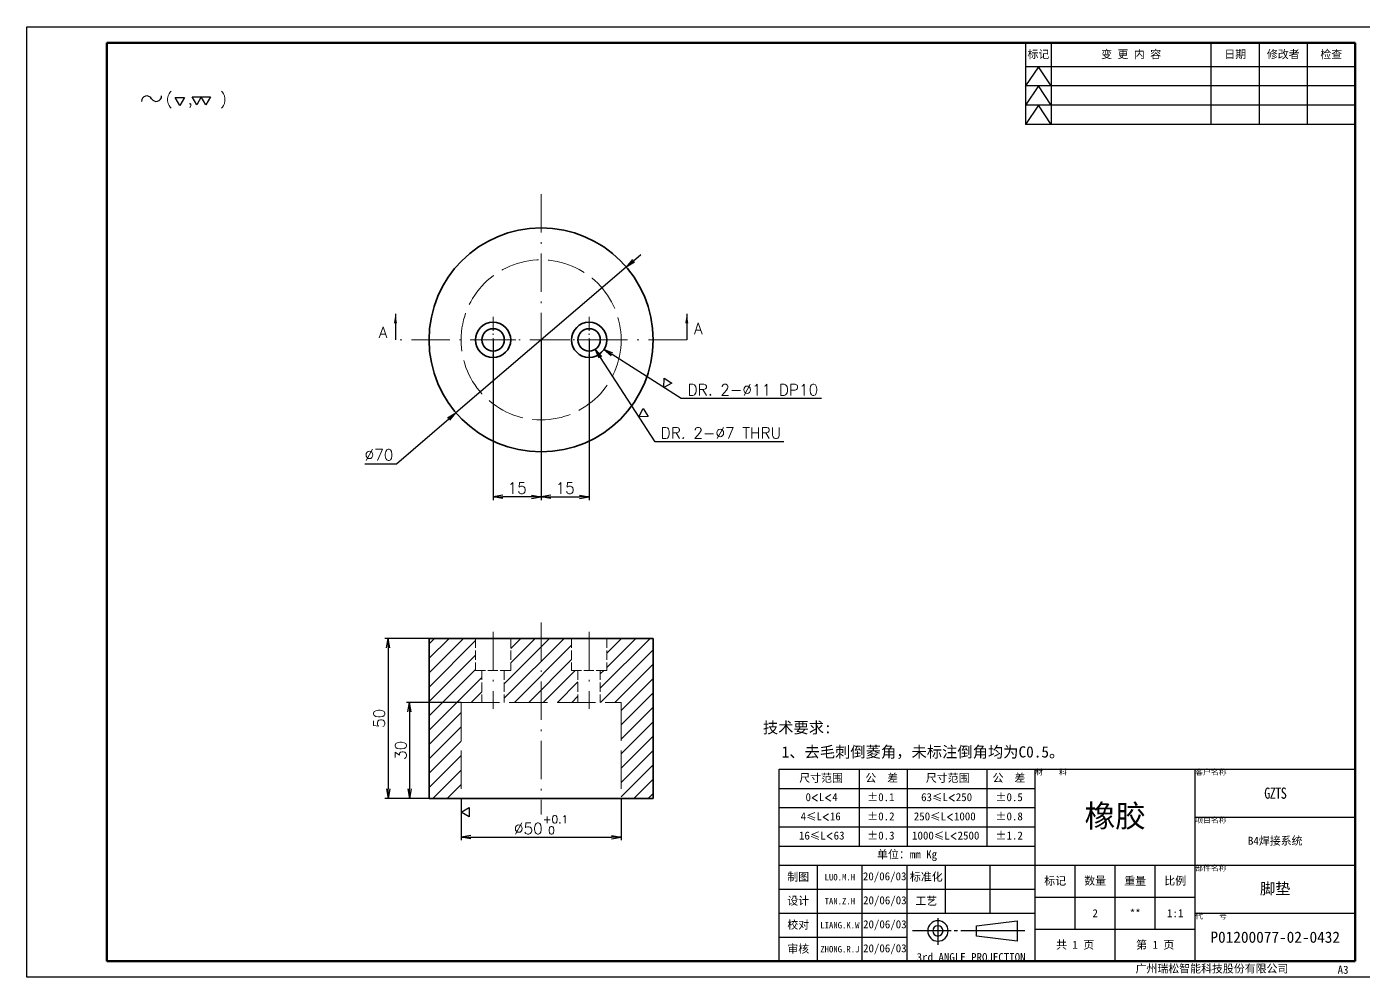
# Model space of a CAD drawing. Header units: millimetres. Extents: x -73083 to 81340, y -6859 to 6812.
# Drawn here: x 79549.9 to 79967.4, y -6859.1 to -6562.1 of the extents above; entities that cross this region are included whole.
import ezdxf

# ---------------------------------------------------------------- set-up
doc = ezdxf.new("R2010")
doc.units = ezdxf.units.MM
for name, pattern in [('AM_ISO02W050', [7.5, 6, -1.5]), ('AM_ISO08W050', [18, 12, -1.5, 3, -1.5]), ('CENTER-HOKUTO', [23, 20, -1, 1, -1]), ('DASHDOT', [18.5, 12, -3, 0.5, -3]), ('DASHED', [15, 12, -3])]:
    doc.linetypes.add(name, pattern=pattern)
doc.layers.add('A3', color=7, linetype='Continuous', plot=False)
for name, color, linetype, lineweight in [('AM_7', 2, 'AM_ISO08W050', 25), ('AM_HID', 1, 'AM_ISO02W050', 25), ('AM_VIS', 7, 'Continuous', 50), ('SOLID LINE', 7, 'Continuous', 30)]:
    doc.layers.add(name, color=color, linetype=linetype, lineweight=lineweight)
doc.layers.add('title_frame', color=7, linetype='Continuous')
doc.layers.add('word_dim', color=253, linetype='Continuous')
doc.styles.get("Standard").update_dxf_attribs({"font": 'romans.shx', "bigfont": 'bigfont.shx'})
doc.dimstyles.new('1-1', dxfattribs={"dimtxt": 3.5, "dimasz": 3, "dimexe": 1, "dimexo": 0, "dimgap": 1, "dimtad": 3, "dimdsep": 46, "dimtxsty": 'Standard', "dimblk1": 'OPEN', "dimblk2": 'OPEN', "dimsah": 1, "dimcen": 0, "dimclrd": 256, "dimclre": 256, "dimclrt": 3, "dimadec": 0, "dimazin": 0, "dimtfac": 1, "dimtmove": 0, "dimatfit": 3, "dimfxl": 0, "dimtolj": 1, "dimtzin": 0, "dimarcsym": 0})
doc.dimstyles.new('1-1$3', dxfattribs={"dimtxt": 3.5, "dimasz": 3, "dimexe": 1, "dimexo": 0, "dimgap": 1, "dimtad": 3, "dimtih": 1, "dimtoh": 1, "dimdsep": 46, "dimtxsty": 'Standard', "dimblk1": 'OPEN', "dimblk2": 'OPEN', "dimsah": 1, "dimcen": 0, "dimclrd": 256, "dimclre": 256, "dimclrt": 3, "dimazin": 2, "dimtfac": 1, "dimtmove": 0, "dimatfit": 3, "dimldrblk": 'OPEN', "dimfxl": 0, "dimtolj": 1, "dimlwd": -1, "dimlwe": -1, "dimarcsym": 0})

# ---------------------------------------------------------------- blocks, each defined once
blk = doc.blocks.new('_Open')
at = {"color": 0, "lineweight": -2}
for p, q in [((-1, 0.17), (0, 0)), ((-1, -0.17), (0, 0)), ((0, 0), (-1, 0))]:
    blk.add_line(p, q, dxfattribs=at)
blk = doc.blocks.new('*D2258')
at = {"layer": 'DEFPOINTS', "color": 0, "linetype": 'Continuous', "ltscale": 5}
for p in [(79675.54, -6753.2), (79662.73, -6803.2), (79675.54, -6803.2)]:
    blk.add_point(p, dxfattribs=at)
at = {"layer": 'word_dim', "linetype": 'Continuous', "lineweight": -2, "ltscale": 5}
for p, q in [((79675.54, -6753.2), (79661.73, -6753.2)), ((79662.73, -6756.2), (79662.73, -6800.2)), ((79675.54, -6803.2), (79661.73, -6803.2))]:
    blk.add_line(p, q, dxfattribs=at)
at = {"layer": 'word_dim', "linetype": 'Continuous', "lineweight": -2, "ltscale": 5, "xscale": 3, "yscale": 3, "zscale": 3}
for p, rotation in [((79662.73, -6753.2), 90), ((79662.73, -6803.2), 270)]:
    blk.add_blockref('_Open', p, dxfattribs=dict(at, rotation=rotation))
at = {"layer": 'word_dim', "color": 3, "linetype": 'Continuous', "ltscale": 5, "insert": (79659.98, -6778.2), "char_height": 3.5, "attachment_point": 5, "rotation": 90}
blk.add_mtext('\\A1;50', dxfattribs=at)
blk = doc.blocks.new('*D2259')
at = {"layer": 'DEFPOINTS', "color": 0, "linetype": 'Continuous', "ltscale": 5}
for p in [(79685.54, -6773.2), (79669.46, -6803.2), (79685.54, -6803.2)]:
    blk.add_point(p, dxfattribs=at)
at = {"layer": 'word_dim', "linetype": 'Continuous', "lineweight": -2, "ltscale": 5}
for p, q in [((79685.54, -6773.2), (79668.46, -6773.2)), ((79669.46, -6776.2), (79669.46, -6800.2)), ((79685.54, -6803.2), (79668.46, -6803.2))]:
    blk.add_line(p, q, dxfattribs=at)
at = {"layer": 'word_dim', "linetype": 'Continuous', "lineweight": -2, "ltscale": 5, "xscale": 3, "yscale": 3, "zscale": 3}
for p, rotation in [((79669.46, -6773.2), 90), ((79669.46, -6803.2), 270)]:
    blk.add_blockref('_Open', p, dxfattribs=dict(at, rotation=rotation))
at = {"layer": 'word_dim', "color": 3, "linetype": 'Continuous', "ltscale": 5, "insert": (79666.71, -6788.2), "char_height": 3.5, "attachment_point": 5, "rotation": 90}
blk.add_mtext('\\A1;30', dxfattribs=at)
blk = doc.blocks.new('*D2260')
at = {"layer": 'DEFPOINTS', "color": 0, "linetype": 'Continuous', "ltscale": 5}
for p in [(79685.54, -6803.2), (79735.54, -6803.2), (79735.54, -6815.3)]:
    blk.add_point(p, dxfattribs=at)
at = {"layer": 'word_dim', "linetype": 'Continuous', "lineweight": -2, "ltscale": 5}
for p, q in [((79685.54, -6803.2), (79685.54, -6816.3)), ((79735.54, -6803.2), (79735.54, -6816.3)), ((79688.54, -6815.3), (79732.54, -6815.3))]:
    blk.add_line(p, q, dxfattribs=at)
at = {"layer": 'word_dim', "linetype": 'Continuous', "lineweight": -2, "ltscale": 5, "xscale": 3, "yscale": 3, "zscale": 3, "rotation": 180}
blk.add_blockref('_Open', (79685.54, -6815.3), dxfattribs=at)
at = {"layer": 'word_dim', "linetype": 'Continuous', "lineweight": -2, "ltscale": 5, "xscale": 3, "yscale": 3, "zscale": 3}
blk.add_blockref('_Open', (79735.54, -6815.3), dxfattribs=at)
at = {"layer": 'word_dim', "color": 3, "linetype": 'Continuous', "ltscale": 5, "insert": (79710.54, -6811.44), "char_height": 3.5, "attachment_point": 5}
blk.add_mtext('%%C50{\\H2.450000;\\S+0.1^  0;}', dxfattribs=at)
blk = doc.blocks.new('shiage1')
at = {"layer": 'word_dim', "color": 3, "linetype": 'Continuous'}
for p, q in [((0, 0), (-1.44, 2.5)), ((-1.44, 2.5), (1.44, 2.5)), ((1.44, 2.5), (0, 0))]:
    blk.add_line(p, q, dxfattribs=at)
blk = doc.blocks.new('*D2261')
at = {"layer": 'DEFPOINTS', "color": 0, "linetype": 'Continuous', "ltscale": 5}
for p in [(79737.14, -6637.19), (79683.95, -6682.69)]:
    blk.add_point(p, dxfattribs=at)
at = {"layer": 'word_dim', "ltscale": 5}
for p, q in [((79739.42, -6635.24), (79741.7, -6633.29)), ((79737.14, -6637.19), (79683.95, -6682.69)), ((79665.32, -6698.62), (79681.67, -6684.64)), ((79655.49, -6698.62), (79665.32, -6698.62))]:
    blk.add_line(p, q, dxfattribs=at)
at = {"layer": 'word_dim', "linetype": 'Continuous', "ltscale": 5, "xscale": 3, "yscale": 3, "zscale": 3}
for p, rotation in [((79737.14, -6637.19), 220.5460735175828), ((79683.95, -6682.69), 40.54607351758282)]:
    blk.add_blockref('_Open', p, dxfattribs=dict(at, rotation=rotation))
at = {"layer": 'word_dim', "color": 3, "linetype": 'Continuous', "ltscale": 5, "insert": (79659.91, -6695.87), "char_height": 3.5, "attachment_point": 5}
blk.add_mtext('\\A1;∅70', dxfattribs=at)
blk = doc.blocks.new('*D2262')
at = {"layer": 'DEFPOINTS', "color": 0, "linetype": 'Continuous', "ltscale": 5}
for p in [(79723.64, -6657), (79727.44, -6662.88)]:
    blk.add_point(p, dxfattribs=at)
at = {"layer": 'word_dim', "ltscale": 5}
for p, q in [((79746.12, -6691.77), (79729.07, -6665.4)), ((79786.32, -6691.77), (79746.12, -6691.77))]:
    blk.add_line(p, q, dxfattribs=at)
at = {"layer": 'word_dim', "linetype": 'Continuous', "ltscale": 5, "xscale": 3, "yscale": 3, "zscale": 3, "rotation": 122.8804575717878}
blk.add_blockref('_Open', (79727.44, -6662.88), dxfattribs=at)
at = {"layer": 'word_dim', "color": 3, "linetype": 'Continuous', "ltscale": 5, "insert": (79766.72, -6689.02), "char_height": 3.5, "attachment_point": 5}
blk.add_mtext('\\A1;DR. 2-∅7 THRU', dxfattribs=at)
blk = doc.blocks.new('*D2263')
at = {"layer": 'DEFPOINTS', "color": 0, "linetype": 'Continuous', "ltscale": 5}
for p in [(79720.91, -6656.98), (79730.18, -6662.9)]:
    blk.add_point(p, dxfattribs=at)
at = {"layer": 'word_dim', "ltscale": 5}
for p, q in [((79754.28, -6678.27), (79732.71, -6664.51)), ((79798.15, -6678.27), (79754.28, -6678.27))]:
    blk.add_line(p, q, dxfattribs=at)
at = {"layer": 'word_dim', "linetype": 'Continuous', "ltscale": 5, "xscale": 3, "yscale": 3, "zscale": 3, "rotation": 147.4637045401418}
blk.add_blockref('_Open', (79730.18, -6662.9), dxfattribs=at)
at = {"layer": 'word_dim', "color": 3, "linetype": 'Continuous', "ltscale": 5, "insert": (79776.71, -6675.52), "char_height": 3.5, "attachment_point": 5}
blk.add_mtext('\\A1;DR. 2-∅11 DP10', dxfattribs=at)
blk = doc.blocks.new('*D2264')
at = {"layer": 'DEFPOINTS', "color": 0, "linetype": 'Continuous', "ltscale": 5}
for p in [(79695.54, -6659.94), (79710.54, -6659.94), (79695.54, -6708.99)]:
    blk.add_point(p, dxfattribs=at)
at = {"layer": 'word_dim', "linetype": 'Continuous', "lineweight": -2, "ltscale": 5}
for p, q in [((79695.54, -6659.94), (79695.54, -6709.99)), ((79710.54, -6659.94), (79710.54, -6709.99)), ((79707.54, -6708.99), (79698.54, -6708.99))]:
    blk.add_line(p, q, dxfattribs=at)
at = {"layer": 'word_dim', "linetype": 'Continuous', "lineweight": -2, "ltscale": 5, "xscale": 3, "yscale": 3, "zscale": 3, "rotation": 180}
blk.add_blockref('_Open', (79695.54, -6708.99), dxfattribs=at)
at = {"layer": 'word_dim', "linetype": 'Continuous', "lineweight": -2, "ltscale": 5, "xscale": 3, "yscale": 3, "zscale": 3}
blk.add_blockref('_Open', (79710.54, -6708.99), dxfattribs=at)
at = {"layer": 'word_dim', "color": 3, "linetype": 'Continuous', "ltscale": 5, "insert": (79703.04, -6706.24), "char_height": 3.5, "attachment_point": 5}
blk.add_mtext('\\A1;15', dxfattribs=at)
blk = doc.blocks.new('*D2265')
at = {"layer": 'DEFPOINTS', "color": 0, "linetype": 'Continuous', "ltscale": 5}
for p in [(79710.54, -6659.94), (79725.54, -6659.94), (79725.54, -6708.99)]:
    blk.add_point(p, dxfattribs=at)
at = {"layer": 'word_dim', "linetype": 'Continuous', "lineweight": -2, "ltscale": 5}
for p, q in [((79710.54, -6659.94), (79710.54, -6709.99)), ((79725.54, -6659.94), (79725.54, -6709.99)), ((79713.54, -6708.99), (79722.54, -6708.99))]:
    blk.add_line(p, q, dxfattribs=at)
at = {"layer": 'word_dim', "linetype": 'Continuous', "lineweight": -2, "ltscale": 5, "xscale": 3, "yscale": 3, "zscale": 3, "rotation": 180}
blk.add_blockref('_Open', (79710.54, -6708.99), dxfattribs=at)
at = {"layer": 'word_dim', "linetype": 'Continuous', "lineweight": -2, "ltscale": 5, "xscale": 3, "yscale": 3, "zscale": 3}
blk.add_blockref('_Open', (79725.54, -6708.99), dxfattribs=at)
at = {"layer": 'word_dim', "color": 3, "linetype": 'Continuous', "ltscale": 5, "insert": (79718.04, -6706.24), "char_height": 3.5, "attachment_point": 5}
blk.add_mtext('\\A1;15', dxfattribs=at)
blk = doc.blocks.new('shiage0')
at = {"layer": 'word_dim', "color": 3, "linetype": 'Continuous'}
for centre, start, end in [((1.69, 0), 30, 180), ((4.61, 1.69), 210, 0)]:
    blk.add_arc(centre, 1.69, start, end, dxfattribs=at)
blk = doc.blocks.new('11')
at = {"layer": 'title_frame', "color": 3, "linetype": 'Continuous'}
for points in [[(15.1, 3.38), (13.66, 5.88), (16.55, 5.88)], [(20.38, 3.57), (18.93, 6.07), (24.71, 6.07), (23.27, 3.57), (21.82, 6.07)]]:
    blk.add_lwpolyline(points, close=True, dxfattribs=at)
blk.add_blockref('shiage0', (3.13, 4.67), dxfattribs=at)
blk.add_text('(  ,   )', height=3.5, dxfattribs=at).set_placement((10.71, 3.7))

msp = doc.modelspace()

# ---------------------------------------------------------------- hatches: boundary and pattern name
at = {"layer": 'word_dim', "linetype": 'Continuous', "ltscale": 5}
h = msp.add_hatch(dxfattribs=at)
h.set_pattern_fill('ANSI31', color=256, style=0)
h.set_pattern_definition([(45, (33548.257, -13777.7), (-2.24506403, 2.24506403), [])])
h.paths.add_polyline_path([(79710.54224, -6753.19926), (79701.04224, -6753.19926), (79701.04224, -6763.19926), (79700.36841, -6763.19926), (79699.04224, -6763.19926), (79699.04224, -6773.19926), (79710.54224, -6773.19926)])
h.paths.add_polyline_path([(79745.54224, -6753.19926), (79731.04224, -6753.19926), (79731.04224, -6763.19926), (79730.36841, -6763.19926), (79729.04224, -6763.19926), (79729.04224, -6773.19926), (79735.54224, -6773.19926), (79735.54224, -6803.19926), (79745.54224, -6803.19926)])
h.paths.add_polyline_path([(79722.04224, -6763.19926), (79720.04224, -6763.19926), (79720.04224, -6753.19926), (79710.54224, -6753.19926), (79710.54224, -6773.19926), (79722.04224, -6773.19926)])
h.paths.add_polyline_path([(79692.04224, -6763.19926), (79690.04224, -6763.19926), (79690.04224, -6753.19926), (79675.54224, -6753.19926), (79675.54224, -6803.19926), (79685.54224, -6803.19926), (79685.54224, -6773.19926), (79692.04224, -6773.19926)])

# ---------------------------------------------------------------- linework, layer by layer
at = {"color": 7, "lineweight": 35}
for p, q in [((79675.54224, -6753.19926), (79745.54224, -6753.19926)), ((79675.54224, -6753.19926), (79675.54224, -6803.19926)), ((79745.54224, -6753.19926), (79745.54224, -6803.19926)), ((79675.54224, -6803.19926), (79745.54224, -6803.19926))]:
    msp.add_line(p, q, dxfattribs=at)
for centre, radius in [((79710.54224, -6659.93769), 35), ((79695.54224, -6659.93769), 5.5), ((79725.54224, -6659.93769), 5.5), ((79695.54224, -6659.93769), 3.5), ((79725.54224, -6659.93769), 3.5)]:
    msp.add_circle(centre, radius, dxfattribs=at)
at = {"layer": 'A3', "linetype": 'Continuous'}
msp.add_lwpolyline([(79549.86435, -6562.09132), (79969.86435, -6562.09132), (79969.86435, -6859.09132), (79549.86435, -6859.09132)], close=True, dxfattribs=at)
at = {"layer": 'AM_7', "linetype": 'DASHDOT', "lineweight": 13}
for p, q in [((79710.54224, -6614.43769), (79710.54224, -6705.43769)), ((79756.04224, -6659.93769), (79665.04224, -6659.93769)), ((79710.54224, -6748.19926), (79710.54224, -6808.19974)), ((79695.54224, -6751.19926), (79695.54224, -6775.19974)), ((79725.54224, -6751.19926), (79725.54224, -6775.19974))]:
    msp.add_line(p, q, dxfattribs=at)
at = {"layer": 'AM_7', "linetype": 'DASHDOT', "lineweight": 13, "ltscale": 0.357495}
for p, q in [((79695.54224, -6652.78779), (79695.54224, -6667.08759)), ((79725.54224, -6652.78779), (79725.54224, -6667.08759))]:
    msp.add_line(p, q, dxfattribs=at)
at = {"layer": 'AM_7', "linetype": 'DASHDOT', "lineweight": 13, "ltscale": 0.357422}
for p, q in [((79702.69068, -6659.93769), (79688.3938, -6659.93769)), ((79732.69068, -6659.93769), (79718.3938, -6659.93769))]:
    msp.add_line(p, q, dxfattribs=at)
at = {"layer": 'AM_HID', "linetype": 'DASHED', "lineweight": 13, "ltscale": 0.25}
for p, q in [((79690.04224, -6753.19926), (79690.04224, -6763.19926)), ((79701.04224, -6753.19926), (79701.04224, -6763.19926)), ((79720.04224, -6753.19926), (79720.04224, -6763.19926)), ((79731.04224, -6753.19926), (79731.04224, -6763.19926)), ((79692.04224, -6763.19926), (79692.04224, -6773.19926)), ((79699.04224, -6763.19926), (79699.04224, -6773.19926)), ((79722.04224, -6763.19926), (79722.04224, -6773.19926)), ((79729.04224, -6763.19926), (79729.04224, -6773.19926))]:
    msp.add_line(p, q, dxfattribs=at)
at = {"layer": 'AM_HID', "linetype": 'DASHED', "lineweight": 13, "ltscale": 0.258203}
for p, q in [((79690.04224, -6763.19926), (79700.37037, -6763.19926)), ((79720.04224, -6763.19926), (79730.37037, -6763.19926))]:
    msp.add_line(p, q, dxfattribs=at)
at = {"layer": 'AM_HID', "linetype": 'DASHED', "lineweight": 13, "ltscale": 0.016797}
for p, q in [((79701.04224, -6763.19926), (79700.37037, -6763.19926)), ((79730.37037, -6763.19926), (79731.04224, -6763.19926))]:
    msp.add_line(p, q, dxfattribs=at)
at = {"layer": 'AM_HID', "linetype": 'DASHED', "lineweight": 13}
for p, q in [((79685.54224, -6773.19926), (79735.54224, -6773.19926)), ((79685.54224, -6773.19926), (79685.54224, -6803.19926)), ((79735.54224, -6773.19926), (79735.54224, -6803.19926))]:
    msp.add_line(p, q, dxfattribs=at)
msp.add_circle((79710.54224, -6659.93769), 25, dxfattribs=at)
at = {"layer": 'AM_VIS', "linetype": 'Continuous'}
for p, q in [((79964.86435, -6567.09132), (79574.86435, -6567.09132)), ((79574.86435, -6854.09132), (79574.86435, -6567.09132)), ((79964.86435, -6854.09132), (79964.86435, -6567.09132)), ((79964.86435, -6854.09132), (79574.86435, -6854.09132))]:
    msp.add_line(p, q, dxfattribs=at)
at = {"layer": 'title_frame', "linetype": 'Continuous'}
for p, q in [((79861.86435, -6567.09132), (79861.86435, -6592.59132)), ((79869.86435, -6567.09132), (79869.86435, -6592.59132)), ((79919.86435, -6592.59132), (79919.86435, -6567.09132)), ((79934.86435, -6567.09132), (79934.86435, -6592.59132)), ((79949.86435, -6567.09132), (79949.86435, -6592.59132)), ((79964.86435, -6592.59132), (79964.86435, -6567.09132)), ((79964.86435, -6574.59132), (79861.86435, -6574.59132)), ((79865.86435, -6574.59132), (79861.86435, -6580.59132)), ((79869.86435, -6580.59132), (79865.86435, -6574.59132)), ((79964.86435, -6580.59132), (79861.86435, -6580.59132)), ((79865.86435, -6580.59132), (79861.86435, -6586.59132)), ((79869.86435, -6586.59132), (79865.86435, -6580.59132)), ((79964.86435, -6586.59132), (79861.86435, -6586.59132)), ((79865.86435, -6586.59132), (79861.86435, -6592.59132)), ((79869.86435, -6592.59132), (79865.86435, -6586.59132)), ((79964.86435, -6592.59132), (79861.86435, -6592.59132)), ((79784.86435, -6794.09132), (79964.86435, -6794.09132)), ((79784.86435, -6854.09132), (79784.86435, -6794.09132)), ((79809.86435, -6794.09132), (79809.86435, -6818.09132)), ((79824.86435, -6794.09132), (79824.86435, -6818.09132)), ((79849.86435, -6818.09132), (79849.86435, -6794.09132)), ((79864.86435, -6854.09132), (79864.86435, -6794.09132)), ((79914.86435, -6854.09132), (79914.86435, -6794.09132)), ((79964.86435, -6854.09132), (79964.86435, -6794.09132)), ((79784.86435, -6800.09132), (79864.86435, -6800.09132)), ((79784.86435, -6806.09132), (79864.86435, -6806.09132)), ((79914.86435, -6809.09132), (79964.86435, -6809.09132)), ((79784.86435, -6812.09132), (79864.86435, -6812.09132)), ((79784.86435, -6818.09132), (79864.86435, -6818.09132)), ((79784.86435, -6824.09132), (79964.86435, -6824.09132)), ((79796.86435, -6854.09132), (79796.86435, -6824.09132)), ((79810.86435, -6854.09132), (79810.86435, -6824.09132)), ((79810.86435, -6854.09132), (79810.86435, -6824.09132)), ((79810.86435, -6854.09132), (79810.86435, -6824.09132)), ((79824.86435, -6854.09132), (79824.86435, -6824.09132)), ((79836.86435, -6839.09132), (79836.86435, -6824.09132)), ((79850.86435, -6839.09132), (79850.86435, -6824.09132)), ((79877.36435, -6844.09132), (79877.36435, -6824.09132)), ((79889.86435, -6854.09132), (79889.86435, -6824.09132)), ((79902.36435, -6844.09132), (79902.36435, -6824.09132)), ((79784.86435, -6831.59132), (79864.86435, -6831.59132)), ((79864.86435, -6834.09132), (79914.86435, -6834.09132)), ((79784.86435, -6839.09132), (79864.86435, -6839.09132)), ((79914.86435, -6839.09132), (79964.86435, -6839.09132)), ((79784.86435, -6846.59132), (79824.86435, -6846.59132)), ((79864.86435, -6844.09132), (79914.86435, -6844.09132)), ((79784.86435, -6854.09132), (79964.86435, -6854.09132)), ((79784.86435, -6854.09132), (79964.86435, -6854.09132))]:
    msp.add_line(p, q, dxfattribs=at)
at = {"layer": 'title_frame', "color": 2, "linetype": 'CENTER-HOKUTO'}
for p, q in [((79834.49883, -6840.6729), (79834.49883, -6848.9417)), ((79861.60443, -6844.6089), (79826.59643, -6844.6089))]:
    msp.add_line(p, q, dxfattribs=at)
at = {"layer": 'title_frame', "color": 3, "linetype": 'Continuous'}
for p, q in [((79846.49883, -6843.0089), (79859.29883, -6841.4089)), ((79859.29883, -6841.4089), (79859.29883, -6847.8089)), ((79846.49883, -6846.2089), (79846.49883, -6843.0089)), ((79859.29883, -6847.8089), (79846.49883, -6846.2089))]:
    msp.add_line(p, q, dxfattribs=at)
for radius in [3.2, 1.6]:
    msp.add_arc((79834.49883, -6844.6089), radius, 0, 359.9893827, dxfattribs=at)

# ---------------------------------------------------------------- block references
at = {"layer": 'word_dim', "color": 3, "linetype": 'Continuous', "ltscale": 5}
msp.add_blockref('11', (79582.57818, -6590.09231), dxfattribs=at)
for p, rotation in [((79748.83133, -6674.79523), 327.4637045403579), ((79741.08272, -6683.9776), 302.8804575711339), ((79685.54224, -6807.47894), 270)]:
    msp.add_blockref('shiage1', p, dxfattribs=dict(at, rotation=rotation))

# ---------------------------------------------------------------- texts
at = {"layer": 'SOLID LINE', "ltscale": 0.5}
for s, insert, char_height, width, attachment_point in [('\\pt15;{\\fSimHei|b0|i0|c134|p2;\\C3;标记}', (79865.86435, -6570.84132), 2.5, 8, 5), ('\\pt15;{\\fSimHei|b0|i0|c134|p2;\\C3;变 更 内 容}', (79894.86435, -6570.84132), 2.5, 50, 5), ('\\pt15;{\\fSimHei|b0|i0|c134|p2;\\C3;日期}', (79927.36435, -6570.84132), 2.5, 15, 5), ('\\pt15;{\\fSimHei|b0|i0|c134|p2;\\C3;修改者}', (79942.36435, -6570.84132), 2.5, 15, 5), ('\\pt15;{\\fSimHei|b0|i0|c134|p2;\\C3;检查}', (79957.36435, -6570.84132), 2.5, 15, 5), ('\\pt21;{\\fSimHei|b0|i0|c134|p2;\\C3;技术要求:}', (79779.83212, -6779.34925), 3.5, 30.060526, 1), ('\\pt21;{\\fSimHei|b0|i0|c134|p2;\\C3;\\P1、去毛刺倒菱角，未标注倒角均为C0.5。}', (79785.68144, -6781.09046), 3.5, 111.5909352, 1), ('\\pt15;{\\fSimHei|b0|i0|c134|p2;\\C3;尺寸范围}', (79791.18431, -6795.56238), 2.5, 45.3015188, 1), ('\\pt15;{\\fSimHei|b0|i0|c134|p2;\\C3;公  差}', (79811.83805, -6795.56238), 2.5, 45.3015188, 1), ('\\pt15;{\\fSimHei|b0|i0|c134|p2;\\C3;尺寸范围}', (79830.73176, -6795.56238), 2.5, 45.3015188, 1), ('\\pt15;{\\fSimHei|b0|i0|c134|p2;\\C3;公  差}', (79851.57041, -6795.56238), 2.5, 45.3015188, 1), ('{\\fSimHei|b0|i0|c134|p2;\\C3;材    料}', (79864.86435, -6794.09132), 1.75, 50, 1), ('\\pt10.5;{\\fSimHei|b0|i0|c134|p2;\\C3;客户名称}', (79914.86435, -6794.09132), 1.75, 50, 1), ('{\\fSimHei|b0|i0|c134|p2;\\W0.8;\\T0.9;\\C3;GZTS}', (79939.86435, -6801.59132), 3.5, 50, 5), ('\\pt15;{\\fSimHei|b0|i0|c134|p2;\\C3;0\\Fromans,bigfont|c134;\\H0.9583x;<\\fSimHei|b0|i0|c134|p2;\\H1.044x;L\\Fromans,bigfont|c134;\\H0.9583x;<\\fSimHei|b0|i0|c134|p2;\\H1.044x;4}', (79793.14488, -6801.56238), 2.5, 45.3015188, 1), ('\\pt15;{\\fSimHei|b0|i0|c134|p2;\\C3;%%P0.1}', (79812.44669, -6801.56238), 2.5, 45.3015188, 1), ('\\pt15;{\\fSimHei|b0|i0|c134|p2;\\C3;63\\H0.9583x;≤\\H1.044x;L\\Fromans,bigfont|c134;\\H0.9579x;<\\fSimHei|b0|i0|c134|p2;\\H1.044x;250}', (79829.24803, -6801.56238), 2.5, 45.3015188, 1), ('\\pt15;{\\fSimHei|b0|i0|c134|p2;\\C3;%%P0.5}', (79852.51701, -6801.56238), 2.5, 45.3015188, 1), ('\\pt42;{\\fSimHei|b0|i0|c134|p2;\\C3;橡胶}', (79889.86435, -6809.09132), 7, 50, 5), ('\\pt15;{\\fSimHei|b0|i0|c134|p2;\\C3;4\\H0.9583x;≤\\H1.043x;L\\Fromans,bigfont|c134;\\H0.9588x;<\\fSimHei|b0|i0|c134|p2;\\H1.043x;16}', (79791.61086, -6807.56238), 2.5, 45.3015188, 1), ('\\pt15;{\\fSimHei|b0|i0|c134|p2;\\C3;%%P0.2}', (79812.44669, -6807.56238), 2.5, 45.3015188, 1), ('\\pt15;{\\fSimHei|b0|i0|c134|p2;\\C3;250\\H0.9583x;≤\\H1.044x;L\\Fromans,bigfont|c134;\\H0.9579x;<\\fSimHei|b0|i0|c134|p2;\\H1.044x;1000}', (79826.96539, -6807.56238), 2.5, 45.3015188, 1), ('\\pt15;{\\fSimHei|b0|i0|c134|p2;\\C3;%%P0.8}', (79852.51701, -6807.56238), 2.5, 45.3015188, 1), ('\\pt10.5;{\\fSimHei|b0|i0|c134|p2;\\C3;项目名称}', (79914.86435, -6809.09132), 1.75, 50, 1), ('\\pt15;{\\fSimHei|b0|i0|c134|p2;\\C3;16\\H0.9583x;≤\\H1.044x;L\\Fromans,bigfont|c134;\\H0.9579x;<\\fSimHei|b0|i0|c134|p2;\\H1.044x;63}', (79791.09581, -6813.56238), 2.5, 45.3015188, 1), ('\\pt15;{\\fSimHei|b0|i0|c134|p2;\\C3;%%P0.3}', (79812.44669, -6813.56238), 2.5, 45.3015188, 1), ('\\pt15;{\\fSimHei|b0|i0|c134|p2;\\C3;%%P1.2}', (79852.51701, -6813.56238), 2.5, 45.3015188, 1), ('{\\fSimHei|b0|i0|c134|p2;\\C3;B4焊接系统}', (79939.86435, -6816.59132), 2.5, 50, 5), ('\\pt15;{\\fSimHei|b0|i0|c134|p2;\\C3;单位：mm Kg}', (79824.86435, -6821.09132), 2.5, 80, 5), ('\\pt15;{\\fSimHei|b0|i0|c134|p2;\\C3;制图}', (79790.86435, -6827.84132), 2.5, 12, 5), ('\\pt60;{\\fSimHei|b0|i0|c134|p2;\\C3;20/06/03}', (79817.86435, -6827.84132), 2.5, 14, 5), ('\\pt15;{\\fSimHei|b0|i0|c134|p2;\\C3;标准化}', (79830.86435, -6827.84132), 2.5, 12, 5), ('\\pt10.5;{\\fSimHei|b0|i0|c134|p2;\\C3;部件名称}', (79914.86435, -6824.09132), 1.75, 50, 1), ('\\pt288;{\\fSimHei|b0|i0|c134|p2;\\H0.8x;\\C3;LUO.M.H}', (79803.86435, -6827.84132), 2.5, 14, 5), ('\\pt15;{\\fSimHei|b0|i0|c134|p2;\\C3;标记}', (79871.11435, -6829.09132), 2.5, 12.5, 5), ('\\pt15;{\\fSimHei|b0|i0|c134|p2;\\C3;数量}', (79883.61435, -6829.09132), 2.5, 12.5, 5), ('\\pt15;{\\fSimHei|b0|i0|c134|p2;\\C3;重量}', (79896.11435, -6829.09132), 2.5, 12.5, 5), ('\\pt15;{\\fSimHei|b0|i0|c134|p2;\\C3;比例}', (79908.61435, -6829.09132), 2.5, 12.5, 5), ('{\\fSimHei|b0|i0|c134|p2;\\C3;脚垫}', (79939.86435, -6831.59132), 3.5, 50, 5), ('\\pt15;{\\fSimHei|b0|i0|c134|p2;\\C3;设计}', (79790.86435, -6835.34132), 2.5, 12, 5), ('\\pt288;{\\fSimHei|b0|i0|c134|p2;\\H0.8x;\\C3;TAN.Z.H}', (79803.86435, -6835.34132), 2.5, 14, 5), ('\\pt60;{\\fSimHei|b0|i0|c134|p2;\\C3;20/06/03}', (79817.91498, -6835.34132), 2.5, 13.8987286, 5), ('\\pt15;{\\fSimHei|b0|i0|c134|p2;\\C3;工艺}', (79830.86435, -6835.34132), 2.5, 12, 5), ('\\pt15;{\\fSimHei|b0|i0|c134|p2;\\C3;2}', (79883.61435, -6839.09132), 2.5, 12.5, 5), ('\\pt15;{\\fSimHei|b0|i0|c134|p2;\\C3;**}', (79896.11435, -6839.09132), 2.5, 12.5, 5), ('\\pt15;{\\fSimHei|b0|i0|c134|p2;\\C3;1:1}', (79908.61435, -6839.09132), 2.5, 12.5, 5), ('\\pt15;{\\fSimHei|b0|i0|c134|p2;\\C3;校对}', (79790.86435, -6842.84132), 2.5, 12, 5), ('\\pt288;{\\fSimHei|b0|i0|c134|p2;\\H0.8x;\\C3;LIANG.K.W}', (79803.86435, -6842.84132), 2.5, 14, 5), ('\\pt60;{\\fSimHei|b0|i0|c134|p2;\\C3;20/06/03}', (79817.91498, -6842.84132), 2.5, 13.8987286, 5), ('\\pt10.5;{\\fSimHei|b0|i0|c134|p2;\\C3;代    号}', (79914.86435, -6839.09132), 1.75, 50, 1), ('{\\fSimHei|b0|i0|c134|p2;\\C3;P01200077-02-0432}', (79939.86435, -6846.59132), 3.5, 50, 5), ('\\pt15;{\\fSimHei|b0|i0|c134|p2;\\C3;审核}', (79790.86435, -6850.34132), 2.5, 12, 5), ('\\pt288;{\\fSimHei|b0|i0|c134|p2;\\H0.8x;\\C3;ZHONG.R.J}', (79803.86435, -6850.34132), 2.5, 14, 5), ('\\pt60;{\\fSimHei|b0|i0|c134|p2;\\C3;20/06/03}', (79817.91498, -6850.34132), 2.5, 13.8987286, 5), ('\\pt15;{\\fSimHei|b0|i0|c134|p2;\\C3;共 1 页}', (79877.36435, -6849.09132), 2.5, 25, 5), ('\\pt15;{\\fSimHei|b0|i0|c134|p2;\\C3;第 1 页}', (79902.36435, -6849.09132), 2.5, 25, 5), ('{\\fSimHei|b0|i0|c134|p2;\\C3;3rd ANGLE PROJECTION}', (79844.86435, -6854.09132), 2.5, 40, 8), ('\\pt15;{\\fSimHei|b0|i0|c134|p2;\\C3;广州瑞松智能科技股份有限公司}', (79896.23296, -6855.1268), 2.5, 78.5618081, 1), ('\\pt15;{\\fSimHei|b0|i0|c134|p2;\\C3;A3}', (79959.35322, -6855.48873), 2.5, 78.5618081, 1)]:
    msp.add_mtext(s, dxfattribs=dict(at, insert=insert, char_height=char_height, width=width, attachment_point=attachment_point))
at = {"layer": 'SOLID LINE', "ltscale": 0.5, "insert": (79826.41669, -6813.56238), "char_height": 2.5, "width": 45.3015188, "attachment_point": 1, "line_spacing_factor": 0.72}
msp.add_mtext('\\pt15;{\\fSimHei|b0|i0|c134|p2;\\C3;1000\\H0.9583x;≤\\H1.044x;L\\Fromans,bigfont|c134;\\H0.9579x;<\\fSimHei|b0|i0|c134|p2;\\H1.044x;2500}', dxfattribs=at)
at = {"layer": 'word_dim', "linetype": 'Continuous', "ltscale": 5, "char_height": 3.5, "width": 7.4314171, "attachment_point": 1}
for insert in [(79758.25622, -6654.60688), (79659.84072, -6655.82509)]:
    msp.add_mtext('A', dxfattribs=dict(at, insert=insert))

# ---------------------------------------------------------------- dimensions: what is measured, and where the dimension line sits
at = {"layer": 'word_dim', "linetype": 'Continuous', "ltscale": 5}
dim = msp.add_diameter_dim_2p(p1=(79737.13816, -6637.18562), p2=(79683.94632, -6682.68977), dimstyle='1-1$3', dxfattribs=at)
dim.commit()
dim.dimension.update_dxf_attribs({"geometry": '*D2261', "text_midpoint": (79659.90512, -6698.62254), "dimtype": 163})
for p1, p2, text, picture, middle in [((79720.90546, -6656.97961), (79730.17902, -6662.89578), 'DR. 2-<> DP10', '*D2263', (79776.71185, -6678.27032)), ((79723.64213, -6656.99837), (79727.44235, -6662.87701), 'DR. 2-<> THRU', '*D2262', (79766.72026, -6691.77028))]:
    dim = msp.add_diameter_dim_2p(p1=p1, p2=p2, text=text, dimstyle='1-1$3', override={"dimtofl": 0}, dxfattribs=at)
    dim.commit()
    dim.dimension.update_dxf_attribs({"geometry": picture, "text_midpoint": middle, "dimtype": 163})
for base, p2, picture, middle in [((79695.54224, -6708.98867), (79695.54224, -6659.93769), '*D2264', (79703.04224, -6706.23867)), ((79725.54224, -6708.98867), (79725.54224, -6659.93769), '*D2265', (79718.04224, -6706.23867))]:
    dim = msp.add_linear_dim(base=base, p1=(79710.54224, -6659.93769), p2=p2, dimstyle='1-1', dxfattribs=at)
    dim.commit()
    dim.dimension.update_dxf_attribs({"geometry": picture, "text_midpoint": middle})
dim = msp.add_linear_dim(base=(79662.72658, -6803.19926), p1=(79675.54224, -6753.19926), p2=(79675.54224, -6803.19926), angle=90, dimstyle='1-1', override={"dimtoh": 1, "dimtofl": 0}, dxfattribs=at)
dim.commit()
dim.dimension.update_dxf_attribs({"geometry": '*D2258', "text_midpoint": (79659.97658, -6778.19926)})
dim = msp.add_linear_dim(base=(79669.45877, -6803.19926), p1=(79685.54224, -6773.19926), p2=(79685.54224, -6803.19926), angle=90, dimstyle='1-1', dxfattribs=at)
dim.commit()
dim.dimension.update_dxf_attribs({"geometry": '*D2259', "text_midpoint": (79666.70877, -6788.19926)})
dim = msp.add_linear_dim(base=(79735.54224, -6815.29946), p1=(79685.54224, -6803.19926), p2=(79735.54224, -6803.19926), text='%%C<>', dimstyle='1-1', override={"dimgap": 1, "dimtol": 1, "dimlim": 0, "dimtp": 0.1, "dimtm": 0, "dimtfac": 0.7, "dimtolj": 0, "dimtzin": 8}, dxfattribs=at)
dim.commit()
dim.dimension.update_dxf_attribs({"geometry": '*D2260', "text_midpoint": (79710.54224, -6811.44113)})

# ---------------------------------------------------------------- leaders
for points in [[(79665.04224, -6651.81436), (79665.04224, -6659.93769)], [(79756.04224, -6651.81436), (79756.04224, -6659.93769)]]:
    msp.add_leader(points, dimstyle='1-1', override={"dimgap": 1, "dimtad": 1}, dxfattribs=at)

doc.saveas('drawing.dxf')
